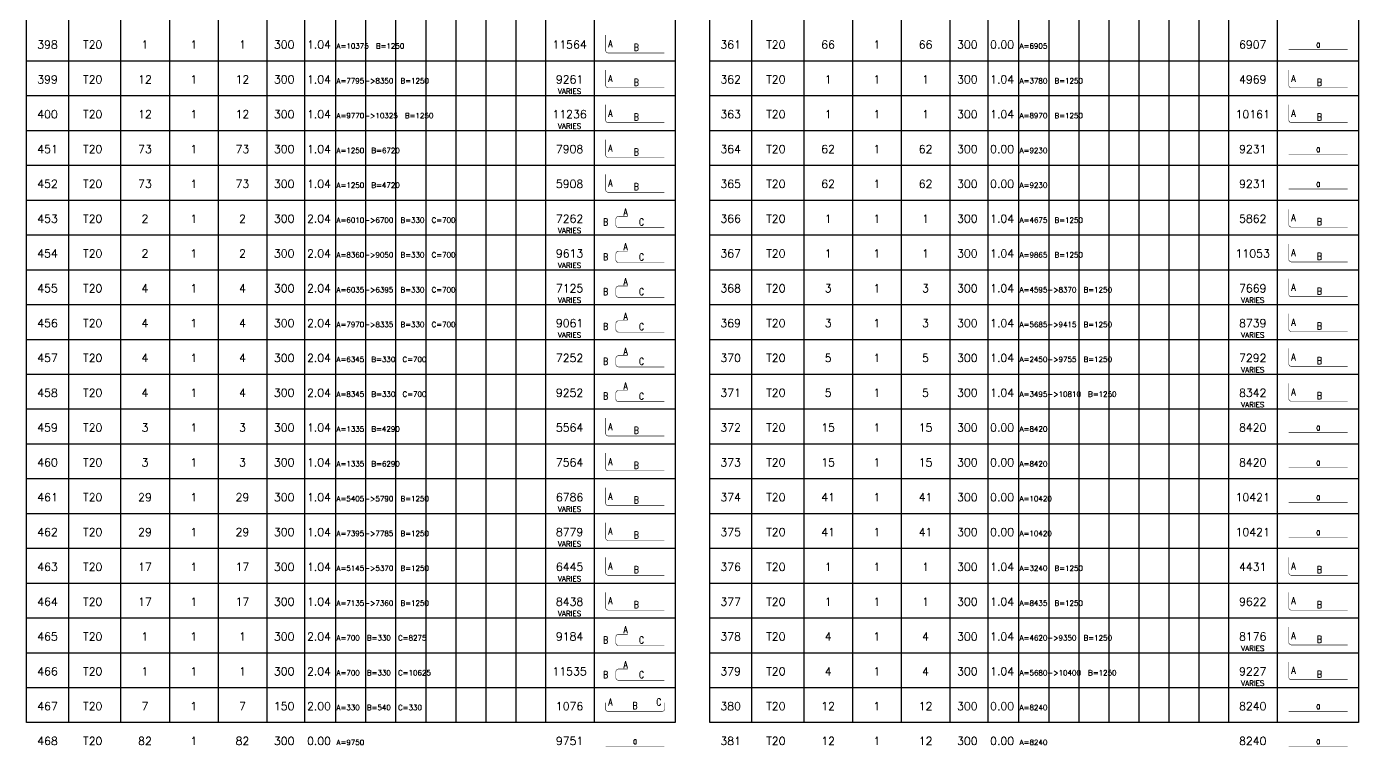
# Model space of a CAD drawing. Extents: x 660761725 to 1323371458, y 2734871439 to 5470067957.
# Drawn here: x 661884395 to 661893961, y 2734938289 to 2734943456 of the extents above; entities that cross this region are included whole.
import ezdxf
from ezdxf.enums import TextEntityAlignment as Align

# ---------------------------------------------------------------- set-up
doc = ezdxf.new("R2010")
doc.units = 0
for name, color, linetype in [('S-SCHEDULE', 140, 'Continuous'), ('S-SKETCH', 1, 'Continuous'), ('S-TEXT-SKETCH', 255, 'Continuous')]:
    doc.layers.add(name, color=color, linetype=linetype)
doc.styles.add('ROMANS', font='romans.shx')

# ---------------------------------------------------------------- blocks, each defined once
blk = doc.blocks.new('cadf_50')
at = {"color": 9}
for p, q in [((0, -202), (186.35, -202)), ((0, -212), (186.35, -212)), ((0, -222), (186.35, -222)), ((0, -232), (186.35, -232)), ((0, -242), (186.35, -242)), ((0, -252), (186.35, -252)), ((0, -262), (186.35, -262)), ((0, -272), (186.35, -272)), ((0, -282), (186.35, -282)), ((0, -292), (186.35, -292)), ((0, -302), (186.35, -302)), ((0, -312), (186.35, -312)), ((0, -322), (186.35, -322)), ((0, -332), (186.35, -332)), ((0, -342), (186.35, -342)), ((0, -352), (186.35, -352)), ((0, -362), (186.35, -362)), ((0, -372), (186.35, -372)), ((0, -382), (186.35, -382))]:
    blk.add_line(p, q, dxfattribs=at)
at = {"layer": 'S-SCHEDULE'}
for p, q in [((0, -392), (0, 0)), ((12, 0), (12, -392)), ((27, 0), (27, -392)), ((69, 0), (69, -392)), ((79.87, 0), (79.87, -392)), ((88.75, 0), (88.75, -392)), ((97.38, 0), (97.38, -392)), ((106.02, 0), (106.02, -392)), ((114.65, 0), (114.65, -392)), ((123.28, 0), (123.28, -392)), ((131.91, 0), (131.91, -392)), ((140.55, 0), (140.55, -392)), ((149.18, -392), (149.18, 0)), ((163.15, -392), (163.15, 0)), ((41, -11.45), (41, -392)), ((55, -11.45), (55, -392))]:
    blk.add_line(p, q, dxfattribs=at)
at = {"layer": 'S-SCHEDULE', "flags": 128}
blk.add_lwpolyline([(0, -392), (0, 0), (186.35, 0), (186.35, -392)], close=True, dxfattribs=at)
blk = doc.blocks.new('1-CFSHP20')
at = {"layer": 'S-SKETCH', "const_width": 0.2}
blk.add_lwpolyline([(-24, 2), (-1, 2)], dxfattribs=at)
at = {"layer": 'S-TEXT-SKETCH', "linetype": 'ByBlock', "style": 'ROMANS', "width": 0.7}
blk.add_attdef('A', text='', height=2, dxfattribs=at).set_placement((-12.5, 2), align=Align.BOTTOM_CENTER)
blk = doc.blocks.new('33-CFSHP37')
at = {"layer": 'S-SKETCH', "const_width": 0.2}
blk.add_lwpolyline([(-1, 1), (-22.96875, 1, -0.4142135624), (-24, 2.03125), (-24, 8)], format="xyb", dxfattribs=at)
at = {"layer": 'S-TEXT-SKETCH', "style": 'ROMANS', "width": 0.8}
blk.add_attdef('A', text='', height=2, dxfattribs=at).set_placement((-23, 6), align=Align.TOP_LEFT)
blk.add_attdef('B', text='', height=2, dxfattribs=at).set_placement((-11.984375, 1), align=Align.BOTTOM_CENTER)
blk = doc.blocks.new('50-CFSHP38a')
at = {"layer": 'S-SKETCH', "const_width": 0.2}
blk.add_lwpolyline([(-15.35, 4.89), (-18.97, 4.89, 0.414214), (-20, 3.86), (-20, 1.53, 0.414214), (-18.97, 0.5), (-1, 0.5)], format="xyb", dxfattribs=at)
at = {"layer": 'S-TEXT-SKETCH', "style": 'ROMANS', "width": 0.8}
blk.add_attdef('A', text='', height=2, dxfattribs=at).set_placement((-15.35, 8), align=Align.TOP_RIGHT)
blk.add_attdef('B', text='', height=2, dxfattribs=at).set_placement((-25, 2.7), align=Align.MIDDLE_LEFT)
blk.add_attdef('C', text='', height=2, dxfattribs=at).set_placement((-9.98, 0.5), align=Align.BOTTOM_CENTER)
blk = doc.blocks.new('49-Cfshp38d')
at = {"layer": 'S-SKETCH', "const_width": 0.2}
blk.add_lwpolyline([(-24, 5.35), (-24, 2.82, 0.414214), (-23.18, 2), (-1.83, 2, 0.414214), (-1, 2.82), (-1, 5.35)], format="xyb", dxfattribs=at)
at = {"layer": 'S-TEXT-SKETCH', "style": 'ROMANS', "width": 0.8}
blk.add_attdef('A', text='', height=2, dxfattribs=at).set_placement((-23, 3.42), align=Align.BOTTOM_LEFT)
blk.add_attdef('C', text='', height=2, dxfattribs=at).set_placement((-2.24, 3.42), align=Align.BOTTOM_RIGHT)
blk.add_attdef('B', text='', height=2, dxfattribs=at).set_placement((-12.5, 2.01), align=Align.BOTTOM_CENTER)

msp = doc.modelspace()

# ---------------------------------------------------------------- block references
at = {"layer": 'S-SCHEDULE', "xscale": 25, "yscale": 25, "zscale": 25}
for p in [(661884394.79853368, 2734948261), (661889301.66544473, 2734948261)]:
    msp.add_blockref('cadf_50', p, dxfattribs=at)
at = {"layer": 'S-SCHEDULE'}
ref = msp.add_blockref('33-CFSHP37', (661888994.79853368, 2734943248.48338318), dxfattribs=dict(at, xscale=18.375, yscale=18.375, zscale=18.375))
ref.add_attrib('A', 'A', dxfattribs={"layer": 'S-TEXT-SKETCH', "color": 7, "height": 50, "style": 'ROMANS', "width": 0.8}).set_placement((661888572.17353368, 2734943358.73338318), align=Align.TOP_LEFT)
ref.add_attrib('B', 'B', dxfattribs={"layer": 'S-TEXT-SKETCH', "color": 7, "height": 50, "style": 'ROMANS', "width": 0.8}).set_placement((661888774.58564305, 2734943266.85838318), align=Align.BOTTOM_CENTER)
ref = msp.add_blockref('1-CFSHP20', (661893901.66544473, 2734943253.75), dxfattribs=dict(at, xscale=18.375, yscale=18.375, zscale=18.375))
ref.add_attrib('A', 'a', dxfattribs={"layer": 'S-TEXT-SKETCH', "color": 7, "linetype": 'ByBlock', "height": 50, "style": 'ROMANS', "width": 0.7}).set_placement((661893671.97794473, 2734943290.5), align=Align.BOTTOM_CENTER)
ref = msp.add_blockref('33-CFSHP37', (661888994.79853368, 2734942998.48338318), dxfattribs=dict(at, xscale=18.375, yscale=18.375, zscale=18.375))
ref.add_attrib('A', 'A', dxfattribs={"layer": 'S-TEXT-SKETCH', "color": 7, "height": 50, "style": 'ROMANS', "width": 0.8}).set_placement((661888572.17353368, 2734943108.73338318), align=Align.TOP_LEFT)
ref.add_attrib('B', 'B', dxfattribs={"layer": 'S-TEXT-SKETCH', "color": 7, "height": 50, "style": 'ROMANS', "width": 0.8}).set_placement((661888774.58564305, 2734943016.85838318), align=Align.BOTTOM_CENTER)
ref = msp.add_blockref('33-CFSHP37', (661893901.66544473, 2734942998.48338318), dxfattribs=dict(at, xscale=18.375, yscale=18.375, zscale=18.375))
ref.add_attrib('A', 'A', dxfattribs={"layer": 'S-TEXT-SKETCH', "color": 7, "height": 50, "style": 'ROMANS', "width": 0.8}).set_placement((661893479.04044473, 2734943108.73338318), align=Align.TOP_LEFT)
ref.add_attrib('B', 'B', dxfattribs={"layer": 'S-TEXT-SKETCH', "color": 7, "height": 50, "style": 'ROMANS', "width": 0.8}).set_placement((661893681.45255411, 2734943016.85838318), align=Align.BOTTOM_CENTER)
ref = msp.add_blockref('33-CFSHP37', (661888994.79853368, 2734942748.48338318), dxfattribs=dict(at, xscale=18.375, yscale=18.375, zscale=18.375))
ref.add_attrib('A', 'A', dxfattribs={"layer": 'S-TEXT-SKETCH', "color": 7, "height": 50, "style": 'ROMANS', "width": 0.8}).set_placement((661888572.17353368, 2734942858.73338318), align=Align.TOP_LEFT)
ref.add_attrib('B', 'B', dxfattribs={"layer": 'S-TEXT-SKETCH', "color": 7, "height": 50, "style": 'ROMANS', "width": 0.8}).set_placement((661888774.58564305, 2734942766.85838318), align=Align.BOTTOM_CENTER)
ref = msp.add_blockref('33-CFSHP37', (661893901.66544473, 2734942748.48338318), dxfattribs=dict(at, xscale=18.375, yscale=18.375, zscale=18.375))
ref.add_attrib('A', 'A', dxfattribs={"layer": 'S-TEXT-SKETCH', "color": 7, "height": 50, "style": 'ROMANS', "width": 0.8}).set_placement((661893479.04044473, 2734942858.73338318), align=Align.TOP_LEFT)
ref.add_attrib('B', 'B', dxfattribs={"layer": 'S-TEXT-SKETCH', "color": 7, "height": 50, "style": 'ROMANS', "width": 0.8}).set_placement((661893681.45255411, 2734942766.85838318), align=Align.BOTTOM_CENTER)
ref = msp.add_blockref('33-CFSHP37', (661888994.79853368, 2734942498.48338318), dxfattribs=dict(at, xscale=18.375, yscale=18.375, zscale=18.375))
ref.add_attrib('A', 'A', dxfattribs={"layer": 'S-TEXT-SKETCH', "color": 7, "height": 50, "style": 'ROMANS', "width": 0.8}).set_placement((661888572.17353368, 2734942608.73338318), align=Align.TOP_LEFT)
ref.add_attrib('B', 'B', dxfattribs={"layer": 'S-TEXT-SKETCH', "color": 7, "height": 50, "style": 'ROMANS', "width": 0.8}).set_placement((661888774.58564305, 2734942516.85838318), align=Align.BOTTOM_CENTER)
ref = msp.add_blockref('1-CFSHP20', (661893901.66544473, 2734942503.75), dxfattribs=dict(at, xscale=18.375, yscale=18.375, zscale=18.375))
ref.add_attrib('A', 'a', dxfattribs={"layer": 'S-TEXT-SKETCH', "color": 7, "linetype": 'ByBlock', "height": 50, "style": 'ROMANS', "width": 0.7}).set_placement((661893671.97794473, 2734942540.5), align=Align.BOTTOM_CENTER)
ref = msp.add_blockref('33-CFSHP37', (661888994.79853368, 2734942248.48338318), dxfattribs=dict(at, xscale=18.375, yscale=18.375, zscale=18.375))
ref.add_attrib('A', 'A', dxfattribs={"layer": 'S-TEXT-SKETCH', "color": 7, "height": 50, "style": 'ROMANS', "width": 0.8}).set_placement((661888572.17353368, 2734942358.73338318), align=Align.TOP_LEFT)
ref.add_attrib('B', 'B', dxfattribs={"layer": 'S-TEXT-SKETCH', "color": 7, "height": 50, "style": 'ROMANS', "width": 0.8}).set_placement((661888774.58564305, 2734942266.85838318), align=Align.BOTTOM_CENTER)
ref = msp.add_blockref('1-CFSHP20', (661893901.66544473, 2734942253.75), dxfattribs=dict(at, xscale=18.375, yscale=18.375, zscale=18.375))
ref.add_attrib('A', 'a', dxfattribs={"layer": 'S-TEXT-SKETCH', "color": 7, "linetype": 'ByBlock', "height": 50, "style": 'ROMANS', "width": 0.7}).set_placement((661893671.97794473, 2734942290.5), align=Align.BOTTOM_CENTER)
ref = msp.add_blockref('50-CFSHP38a', (661888994.79853368, 2734942003.75), dxfattribs=dict(at, xscale=18.375, yscale=18.375, zscale=18.375))
ref.add_attrib('B', 'B', dxfattribs={"layer": 'S-TEXT-SKETCH', "color": 7, "height": 50, "style": 'ROMANS', "width": 0.8}).set_placement((661888535.42353368, 2734942053.31513214), align=Align.MIDDLE_LEFT)
ref.add_attrib('C', 'C', dxfattribs={"layer": 'S-TEXT-SKETCH', "color": 7, "height": 50, "style": 'ROMANS', "width": 0.8}).set_placement((661888811.33564305, 2734942012.9375), align=Align.BOTTOM_CENTER)
ref.add_attrib('A', 'A', dxfattribs={"layer": 'S-TEXT-SKETCH', "color": 7, "height": 50, "style": 'ROMANS', "width": 0.8}).set_placement((661888712.69229054, 2734942150.75), align=Align.TOP_RIGHT)
ref = msp.add_blockref('33-CFSHP37', (661893901.66544473, 2734941998.48338318), dxfattribs=dict(at, xscale=18.375, yscale=18.375, zscale=18.375))
ref.add_attrib('A', 'A', dxfattribs={"layer": 'S-TEXT-SKETCH', "color": 7, "height": 50, "style": 'ROMANS', "width": 0.8}).set_placement((661893479.04044473, 2734942108.73338318), align=Align.TOP_LEFT)
ref.add_attrib('B', 'B', dxfattribs={"layer": 'S-TEXT-SKETCH', "color": 7, "height": 50, "style": 'ROMANS', "width": 0.8}).set_placement((661893681.45255411, 2734942016.85838318), align=Align.BOTTOM_CENTER)
ref = msp.add_blockref('50-CFSHP38a', (661888994.79853368, 2734941753.75), dxfattribs=dict(at, xscale=18.375, yscale=18.375, zscale=18.375))
ref.add_attrib('B', 'B', dxfattribs={"layer": 'S-TEXT-SKETCH', "color": 7, "height": 50, "style": 'ROMANS', "width": 0.8}).set_placement((661888535.42353368, 2734941803.31513214), align=Align.MIDDLE_LEFT)
ref.add_attrib('C', 'C', dxfattribs={"layer": 'S-TEXT-SKETCH', "color": 7, "height": 50, "style": 'ROMANS', "width": 0.8}).set_placement((661888811.33564305, 2734941762.9375), align=Align.BOTTOM_CENTER)
ref.add_attrib('A', 'A', dxfattribs={"layer": 'S-TEXT-SKETCH', "color": 7, "height": 50, "style": 'ROMANS', "width": 0.8}).set_placement((661888712.69229054, 2734941900.75), align=Align.TOP_RIGHT)
ref = msp.add_blockref('33-CFSHP37', (661893901.66544473, 2734941748.48338318), dxfattribs=dict(at, xscale=18.375, yscale=18.375, zscale=18.375))
ref.add_attrib('A', 'A', dxfattribs={"layer": 'S-TEXT-SKETCH', "color": 7, "height": 50, "style": 'ROMANS', "width": 0.8}).set_placement((661893479.04044473, 2734941858.73338318), align=Align.TOP_LEFT)
ref.add_attrib('B', 'B', dxfattribs={"layer": 'S-TEXT-SKETCH', "color": 7, "height": 50, "style": 'ROMANS', "width": 0.8}).set_placement((661893681.45255411, 2734941766.85838318), align=Align.BOTTOM_CENTER)
ref = msp.add_blockref('50-CFSHP38a', (661888994.79853368, 2734941503.75), dxfattribs=dict(at, xscale=18.375, yscale=18.375, zscale=18.375))
ref.add_attrib('B', 'B', dxfattribs={"layer": 'S-TEXT-SKETCH', "color": 7, "height": 50, "style": 'ROMANS', "width": 0.8}).set_placement((661888535.42353368, 2734941553.31513214), align=Align.MIDDLE_LEFT)
ref.add_attrib('C', 'C', dxfattribs={"layer": 'S-TEXT-SKETCH', "color": 7, "height": 50, "style": 'ROMANS', "width": 0.8}).set_placement((661888811.33564305, 2734941512.9375), align=Align.BOTTOM_CENTER)
ref.add_attrib('A', 'A', dxfattribs={"layer": 'S-TEXT-SKETCH', "color": 7, "height": 50, "style": 'ROMANS', "width": 0.8}).set_placement((661888712.69229054, 2734941650.75), align=Align.TOP_RIGHT)
ref = msp.add_blockref('33-CFSHP37', (661893901.66544473, 2734941498.48338318), dxfattribs=dict(at, xscale=18.375, yscale=18.375, zscale=18.375))
ref.add_attrib('A', 'A', dxfattribs={"layer": 'S-TEXT-SKETCH', "color": 7, "height": 50, "style": 'ROMANS', "width": 0.8}).set_placement((661893479.04044473, 2734941608.73338318), align=Align.TOP_LEFT)
ref.add_attrib('B', 'B', dxfattribs={"layer": 'S-TEXT-SKETCH', "color": 7, "height": 50, "style": 'ROMANS', "width": 0.8}).set_placement((661893681.45255411, 2734941516.85838318), align=Align.BOTTOM_CENTER)
ref = msp.add_blockref('50-CFSHP38a', (661888994.79853368, 2734941253.75), dxfattribs=dict(at, xscale=18.375, yscale=18.375, zscale=18.375))
ref.add_attrib('B', 'B', dxfattribs={"layer": 'S-TEXT-SKETCH', "color": 7, "height": 50, "style": 'ROMANS', "width": 0.8}).set_placement((661888535.42353368, 2734941303.31513214), align=Align.MIDDLE_LEFT)
ref.add_attrib('C', 'C', dxfattribs={"layer": 'S-TEXT-SKETCH', "color": 7, "height": 50, "style": 'ROMANS', "width": 0.8}).set_placement((661888811.33564305, 2734941262.9375), align=Align.BOTTOM_CENTER)
ref.add_attrib('A', 'A', dxfattribs={"layer": 'S-TEXT-SKETCH', "color": 7, "height": 50, "style": 'ROMANS', "width": 0.8}).set_placement((661888712.69229054, 2734941400.75), align=Align.TOP_RIGHT)
ref = msp.add_blockref('33-CFSHP37', (661893901.66544473, 2734941248.48338318), dxfattribs=dict(at, xscale=18.375, yscale=18.375, zscale=18.375))
ref.add_attrib('A', 'A', dxfattribs={"layer": 'S-TEXT-SKETCH', "color": 7, "height": 50, "style": 'ROMANS', "width": 0.8}).set_placement((661893479.04044473, 2734941358.73338318), align=Align.TOP_LEFT)
ref.add_attrib('B', 'B', dxfattribs={"layer": 'S-TEXT-SKETCH', "color": 7, "height": 50, "style": 'ROMANS', "width": 0.8}).set_placement((661893681.45255411, 2734941266.85838318), align=Align.BOTTOM_CENTER)
ref = msp.add_blockref('50-CFSHP38a', (661888994.79853368, 2734941003.75), dxfattribs=dict(at, xscale=18.375, yscale=18.375, zscale=18.375))
ref.add_attrib('B', 'B', dxfattribs={"layer": 'S-TEXT-SKETCH', "color": 7, "height": 50, "style": 'ROMANS', "width": 0.8}).set_placement((661888535.42353368, 2734941053.31513214), align=Align.MIDDLE_LEFT)
ref.add_attrib('C', 'C', dxfattribs={"layer": 'S-TEXT-SKETCH', "color": 7, "height": 50, "style": 'ROMANS', "width": 0.8}).set_placement((661888811.33564305, 2734941012.9375), align=Align.BOTTOM_CENTER)
ref.add_attrib('A', 'A', dxfattribs={"layer": 'S-TEXT-SKETCH', "color": 7, "height": 50, "style": 'ROMANS', "width": 0.8}).set_placement((661888712.69229054, 2734941150.75), align=Align.TOP_RIGHT)
ref = msp.add_blockref('33-CFSHP37', (661893901.66544473, 2734940998.48338318), dxfattribs=dict(at, xscale=18.375, yscale=18.375, zscale=18.375))
ref.add_attrib('A', 'A', dxfattribs={"layer": 'S-TEXT-SKETCH', "color": 7, "height": 50, "style": 'ROMANS', "width": 0.8}).set_placement((661893479.04044473, 2734941108.73338318), align=Align.TOP_LEFT)
ref.add_attrib('B', 'B', dxfattribs={"layer": 'S-TEXT-SKETCH', "color": 7, "height": 50, "style": 'ROMANS', "width": 0.8}).set_placement((661893681.45255411, 2734941016.85838318), align=Align.BOTTOM_CENTER)
ref = msp.add_blockref('50-CFSHP38a', (661888994.79853368, 2734940753.75), dxfattribs=dict(at, xscale=18.375, yscale=18.375, zscale=18.375))
ref.add_attrib('B', 'B', dxfattribs={"layer": 'S-TEXT-SKETCH', "color": 7, "height": 50, "style": 'ROMANS', "width": 0.8}).set_placement((661888535.42353368, 2734940803.31513214), align=Align.MIDDLE_LEFT)
ref.add_attrib('C', 'C', dxfattribs={"layer": 'S-TEXT-SKETCH', "color": 7, "height": 50, "style": 'ROMANS', "width": 0.8}).set_placement((661888811.33564305, 2734940762.9375), align=Align.BOTTOM_CENTER)
ref.add_attrib('A', 'A', dxfattribs={"layer": 'S-TEXT-SKETCH', "color": 7, "height": 50, "style": 'ROMANS', "width": 0.8}).set_placement((661888712.69229054, 2734940900.75), align=Align.TOP_RIGHT)
ref = msp.add_blockref('33-CFSHP37', (661893901.66544473, 2734940748.48338318), dxfattribs=dict(at, xscale=18.375, yscale=18.375, zscale=18.375))
ref.add_attrib('A', 'A', dxfattribs={"layer": 'S-TEXT-SKETCH', "color": 7, "height": 50, "style": 'ROMANS', "width": 0.8}).set_placement((661893479.04044473, 2734940858.73338318), align=Align.TOP_LEFT)
ref.add_attrib('B', 'B', dxfattribs={"layer": 'S-TEXT-SKETCH', "color": 7, "height": 50, "style": 'ROMANS', "width": 0.8}).set_placement((661893681.45255411, 2734940766.85838318), align=Align.BOTTOM_CENTER)
ref = msp.add_blockref('33-CFSHP37', (661888994.79853368, 2734940498.48338318), dxfattribs=dict(at, xscale=18.375, yscale=18.375, zscale=18.375))
ref.add_attrib('A', 'A', dxfattribs={"layer": 'S-TEXT-SKETCH', "color": 7, "height": 50, "style": 'ROMANS', "width": 0.8}).set_placement((661888572.17353368, 2734940608.73338318), align=Align.TOP_LEFT)
ref.add_attrib('B', 'B', dxfattribs={"layer": 'S-TEXT-SKETCH', "color": 7, "height": 50, "style": 'ROMANS', "width": 0.8}).set_placement((661888774.58564305, 2734940516.85838318), align=Align.BOTTOM_CENTER)
ref = msp.add_blockref('1-CFSHP20', (661893901.66544473, 2734940503.75), dxfattribs=dict(at, xscale=18.375, yscale=18.375, zscale=18.375))
ref.add_attrib('A', 'a', dxfattribs={"layer": 'S-TEXT-SKETCH', "color": 7, "linetype": 'ByBlock', "height": 50, "style": 'ROMANS', "width": 0.7}).set_placement((661893671.97794473, 2734940540.5), align=Align.BOTTOM_CENTER)
ref = msp.add_blockref('33-CFSHP37', (661888994.79853368, 2734940248.48338318), dxfattribs=dict(at, xscale=18.375, yscale=18.375, zscale=18.375))
ref.add_attrib('A', 'A', dxfattribs={"layer": 'S-TEXT-SKETCH', "color": 7, "height": 50, "style": 'ROMANS', "width": 0.8}).set_placement((661888572.17353368, 2734940358.73338318), align=Align.TOP_LEFT)
ref.add_attrib('B', 'B', dxfattribs={"layer": 'S-TEXT-SKETCH', "color": 7, "height": 50, "style": 'ROMANS', "width": 0.8}).set_placement((661888774.58564305, 2734940266.85838318), align=Align.BOTTOM_CENTER)
ref = msp.add_blockref('1-CFSHP20', (661893901.66544473, 2734940253.75), dxfattribs=dict(at, xscale=18.375, yscale=18.375, zscale=18.375))
ref.add_attrib('A', 'a', dxfattribs={"layer": 'S-TEXT-SKETCH', "color": 7, "linetype": 'ByBlock', "height": 50, "style": 'ROMANS', "width": 0.7}).set_placement((661893671.97794473, 2734940290.5), align=Align.BOTTOM_CENTER)
ref = msp.add_blockref('33-CFSHP37', (661888994.79853368, 2734939998.48338318), dxfattribs=dict(at, xscale=18.375, yscale=18.375, zscale=18.375))
ref.add_attrib('A', 'A', dxfattribs={"layer": 'S-TEXT-SKETCH', "color": 7, "height": 50, "style": 'ROMANS', "width": 0.8}).set_placement((661888572.17353368, 2734940108.73338318), align=Align.TOP_LEFT)
ref.add_attrib('B', 'B', dxfattribs={"layer": 'S-TEXT-SKETCH', "color": 7, "height": 50, "style": 'ROMANS', "width": 0.8}).set_placement((661888774.58564305, 2734940016.85838318), align=Align.BOTTOM_CENTER)
ref = msp.add_blockref('1-CFSHP20', (661893901.66544473, 2734940003.75), dxfattribs=dict(at, xscale=18.375, yscale=18.375, zscale=18.375))
ref.add_attrib('A', 'a', dxfattribs={"layer": 'S-TEXT-SKETCH', "color": 7, "linetype": 'ByBlock', "height": 50, "style": 'ROMANS', "width": 0.7}).set_placement((661893671.97794473, 2734940040.5), align=Align.BOTTOM_CENTER)
ref = msp.add_blockref('33-CFSHP37', (661888994.79853368, 2734939748.48338318), dxfattribs=dict(at, xscale=18.375, yscale=18.375, zscale=18.375))
ref.add_attrib('A', 'A', dxfattribs={"layer": 'S-TEXT-SKETCH', "color": 7, "height": 50, "style": 'ROMANS', "width": 0.8}).set_placement((661888572.17353368, 2734939858.73338318), align=Align.TOP_LEFT)
ref.add_attrib('B', 'B', dxfattribs={"layer": 'S-TEXT-SKETCH', "color": 7, "height": 50, "style": 'ROMANS', "width": 0.8}).set_placement((661888774.58564305, 2734939766.85838318), align=Align.BOTTOM_CENTER)
ref = msp.add_blockref('1-CFSHP20', (661893901.66544473, 2734939753.75), dxfattribs=dict(at, xscale=18.375, yscale=18.375, zscale=18.375))
ref.add_attrib('A', 'a', dxfattribs={"layer": 'S-TEXT-SKETCH', "color": 7, "linetype": 'ByBlock', "height": 50, "style": 'ROMANS', "width": 0.7}).set_placement((661893671.97794473, 2734939790.5), align=Align.BOTTOM_CENTER)
ref = msp.add_blockref('33-CFSHP37', (661888994.79853368, 2734939498.48338318), dxfattribs=dict(at, xscale=18.375, yscale=18.375, zscale=18.375))
ref.add_attrib('A', 'A', dxfattribs={"layer": 'S-TEXT-SKETCH', "color": 7, "height": 50, "style": 'ROMANS', "width": 0.8}).set_placement((661888572.17353368, 2734939608.73338318), align=Align.TOP_LEFT)
ref.add_attrib('B', 'B', dxfattribs={"layer": 'S-TEXT-SKETCH', "color": 7, "height": 50, "style": 'ROMANS', "width": 0.8}).set_placement((661888774.58564305, 2734939516.85838318), align=Align.BOTTOM_CENTER)
ref = msp.add_blockref('33-CFSHP37', (661893901.66544473, 2734939498.48338318), dxfattribs=dict(at, xscale=18.375, yscale=18.375, zscale=18.375))
ref.add_attrib('A', 'A', dxfattribs={"layer": 'S-TEXT-SKETCH', "color": 7, "height": 50, "style": 'ROMANS', "width": 0.8}).set_placement((661893479.04044473, 2734939608.73338318), align=Align.TOP_LEFT)
ref.add_attrib('B', 'B', dxfattribs={"layer": 'S-TEXT-SKETCH', "color": 7, "height": 50, "style": 'ROMANS', "width": 0.8}).set_placement((661893681.45255411, 2734939516.85838318), align=Align.BOTTOM_CENTER)
ref = msp.add_blockref('33-CFSHP37', (661888994.79853368, 2734939248.48338318), dxfattribs=dict(at, xscale=18.375, yscale=18.375, zscale=18.375))
ref.add_attrib('A', 'A', dxfattribs={"layer": 'S-TEXT-SKETCH', "color": 7, "height": 50, "style": 'ROMANS', "width": 0.8}).set_placement((661888572.17353368, 2734939358.73338318), align=Align.TOP_LEFT)
ref.add_attrib('B', 'B', dxfattribs={"layer": 'S-TEXT-SKETCH', "color": 7, "height": 50, "style": 'ROMANS', "width": 0.8}).set_placement((661888774.58564305, 2734939266.85838318), align=Align.BOTTOM_CENTER)
ref = msp.add_blockref('33-CFSHP37', (661893901.66544473, 2734939248.48338318), dxfattribs=dict(at, xscale=18.375, yscale=18.375, zscale=18.375))
ref.add_attrib('A', 'A', dxfattribs={"layer": 'S-TEXT-SKETCH', "color": 7, "height": 50, "style": 'ROMANS', "width": 0.8}).set_placement((661893479.04044473, 2734939358.73338318), align=Align.TOP_LEFT)
ref.add_attrib('B', 'B', dxfattribs={"layer": 'S-TEXT-SKETCH', "color": 7, "height": 50, "style": 'ROMANS', "width": 0.8}).set_placement((661893681.45255411, 2734939266.85838318), align=Align.BOTTOM_CENTER)
ref = msp.add_blockref('50-CFSHP38a', (661888994.79853368, 2734939003.75), dxfattribs=dict(at, xscale=18.375, yscale=18.375, zscale=18.375))
ref.add_attrib('B', 'B', dxfattribs={"layer": 'S-TEXT-SKETCH', "color": 7, "height": 50, "style": 'ROMANS', "width": 0.8}).set_placement((661888535.42353368, 2734939053.31513214), align=Align.MIDDLE_LEFT)
ref.add_attrib('C', 'C', dxfattribs={"layer": 'S-TEXT-SKETCH', "color": 7, "height": 50, "style": 'ROMANS', "width": 0.8}).set_placement((661888811.33564305, 2734939012.9375), align=Align.BOTTOM_CENTER)
ref.add_attrib('A', 'A', dxfattribs={"layer": 'S-TEXT-SKETCH', "color": 7, "height": 50, "style": 'ROMANS', "width": 0.8}).set_placement((661888712.69229054, 2734939150.75), align=Align.TOP_RIGHT)
ref = msp.add_blockref('33-CFSHP37', (661893901.66544473, 2734938998.48338318), dxfattribs=dict(at, xscale=18.375, yscale=18.375, zscale=18.375))
ref.add_attrib('A', 'A', dxfattribs={"layer": 'S-TEXT-SKETCH', "color": 7, "height": 50, "style": 'ROMANS', "width": 0.8}).set_placement((661893479.04044473, 2734939108.73338318), align=Align.TOP_LEFT)
ref.add_attrib('B', 'B', dxfattribs={"layer": 'S-TEXT-SKETCH', "color": 7, "height": 50, "style": 'ROMANS', "width": 0.8}).set_placement((661893681.45255411, 2734939016.85838318), align=Align.BOTTOM_CENTER)
ref = msp.add_blockref('50-CFSHP38a', (661888994.79853368, 2734938753.75), dxfattribs=dict(at, xscale=18.375, yscale=18.375, zscale=18.375))
ref.add_attrib('B', 'B', dxfattribs={"layer": 'S-TEXT-SKETCH', "color": 7, "height": 50, "style": 'ROMANS', "width": 0.8}).set_placement((661888535.42353368, 2734938803.31513214), align=Align.MIDDLE_LEFT)
ref.add_attrib('C', 'C', dxfattribs={"layer": 'S-TEXT-SKETCH', "color": 7, "height": 50, "style": 'ROMANS', "width": 0.8}).set_placement((661888811.33564305, 2734938762.9375), align=Align.BOTTOM_CENTER)
ref.add_attrib('A', 'A', dxfattribs={"layer": 'S-TEXT-SKETCH', "color": 7, "height": 50, "style": 'ROMANS', "width": 0.8}).set_placement((661888712.69229054, 2734938900.75), align=Align.TOP_RIGHT)
ref = msp.add_blockref('33-CFSHP37', (661893901.66544473, 2734938748.48338318), dxfattribs=dict(at, xscale=18.375, yscale=18.375, zscale=18.375))
ref.add_attrib('A', 'A', dxfattribs={"layer": 'S-TEXT-SKETCH', "color": 7, "height": 50, "style": 'ROMANS', "width": 0.8}).set_placement((661893479.04044473, 2734938858.73338318), align=Align.TOP_LEFT)
ref.add_attrib('B', 'B', dxfattribs={"layer": 'S-TEXT-SKETCH', "color": 7, "height": 50, "style": 'ROMANS', "width": 0.8}).set_placement((661893681.45255411, 2734938766.85838318), align=Align.BOTTOM_CENTER)
ref = msp.add_blockref('49-Cfshp38d', (661888994.79853368, 2734938503.75), dxfattribs=dict(at, xscale=18.375, yscale=18.375, zscale=18.375))
ref.add_attrib('A', 'A', dxfattribs={"layer": 'S-TEXT-SKETCH', "color": 7, "height": 50, "style": 'ROMANS', "width": 0.8}).set_placement((661888572.17353368, 2734938566.68438005), align=Align.BOTTOM_LEFT)
ref.add_attrib('B', 'B', dxfattribs={"layer": 'S-TEXT-SKETCH', "color": 7, "height": 50, "style": 'ROMANS', "width": 0.8}).set_placement((661888765.11103368, 2734938540.75757599), align=Align.BOTTOM_CENTER)
ref.add_attrib('C', 'C', dxfattribs={"layer": 'S-TEXT-SKETCH', "color": 7, "height": 50, "style": 'ROMANS', "width": 0.8}).set_placement((661888953.63853383, 2734938566.68438005), align=Align.BOTTOM_RIGHT)
ref = msp.add_blockref('1-CFSHP20', (661893901.66544473, 2734938503.75), dxfattribs=dict(at, xscale=18.375, yscale=18.375, zscale=18.375))
ref.add_attrib('A', 'a', dxfattribs={"layer": 'S-TEXT-SKETCH', "color": 7, "linetype": 'ByBlock', "height": 50, "style": 'ROMANS', "width": 0.7}).set_placement((661893671.97794473, 2734938540.5), align=Align.BOTTOM_CENTER)
ref = msp.add_blockref('1-CFSHP20', (661888994.79853368, 2734938253.75), dxfattribs=dict(at, xscale=18.375, yscale=18.375, zscale=18.375))
ref.add_attrib('A', 'a', dxfattribs={"layer": 'S-TEXT-SKETCH', "color": 7, "linetype": 'ByBlock', "height": 50, "style": 'ROMANS', "width": 0.7}).set_placement((661888765.11103368, 2734938290.5), align=Align.BOTTOM_CENTER)
ref = msp.add_blockref('1-CFSHP20', (661893901.66544473, 2734938253.75), dxfattribs=dict(at, xscale=18.375, yscale=18.375, zscale=18.375))
ref.add_attrib('A', 'a', dxfattribs={"layer": 'S-TEXT-SKETCH', "color": 7, "linetype": 'ByBlock', "height": 50, "style": 'ROMANS', "width": 0.7}).set_placement((661893671.97794473, 2734938290.5), align=Align.BOTTOM_CENTER)

# ---------------------------------------------------------------- texts
at = {"layer": 'S-SCHEDULE', "style": 'ROMANS'}
for s, height, p in [('T20', 57.5, (661884869.79853368, 2734943298.5)), ('1', 57.5, (661885244.79853368, 2734943298.5)), ('1', 57.5, (661885594.79853368, 2734943298.5)), ('1', 57.5, (661885944.79853368, 2734943298.5)), ('300', 57.5, (661886244.79853368, 2734943298.5)), ('1.04', 57.5, (661886494.79853368, 2734943298.5)), ('11564', 57.5, (661888294.79853368, 2734943298.5)), ('T20', 57.5, (661889776.66544473, 2734943298.5)), ('66', 57.5, (661890151.66544473, 2734943298.5)), ('1', 57.5, (661890501.66544473, 2734943298.5)), ('66', 57.5, (661890851.66544473, 2734943298.5)), ('300', 57.5, (661891151.66544473, 2734943298.5)), ('0.00', 57.5, (661891401.66544473, 2734943298.5)), ('6907', 57.5, (661893201.66544473, 2734943298.5)), ('T20', 57.5, (661884869.79853368, 2734943048.5)), ('12', 57.5, (661885244.79853368, 2734943048.5)), ('1', 57.5, (661885594.79853368, 2734943048.5)), ('12', 57.5, (661885944.79853368, 2734943048.5)), ('300', 57.5, (661886244.79853368, 2734943048.5)), ('1.04', 57.5, (661886494.79853368, 2734943048.5)), ('9261', 57.5, (661888294.79853368, 2734943048.5)), ('T20', 57.5, (661889776.66544473, 2734943048.5)), ('1', 57.5, (661890151.66544473, 2734943048.5)), ('1', 57.5, (661890501.66544473, 2734943048.5)), ('1', 57.5, (661890851.66544473, 2734943048.5)), ('300', 57.5, (661891151.66544473, 2734943048.5)), ('1.04', 57.5, (661891401.66544473, 2734943048.5)), ('4969', 57.5, (661893201.66544473, 2734943048.5)), ('VARIES', 37.5, (661888294.79853368, 2734942973.5)), ('T20', 57.5, (661884869.79853368, 2734942798.5)), ('12', 57.5, (661885244.79853368, 2734942798.5)), ('1', 57.5, (661885594.79853368, 2734942798.5)), ('12', 57.5, (661885944.79853368, 2734942798.5)), ('300', 57.5, (661886244.79853368, 2734942798.5)), ('1.04', 57.5, (661886494.79853368, 2734942798.5)), ('11236', 57.5, (661888294.79853368, 2734942798.5)), ('T20', 57.5, (661889776.66544473, 2734942798.5)), ('1', 57.5, (661890151.66544473, 2734942798.5)), ('1', 57.5, (661890501.66544473, 2734942798.5)), ('1', 57.5, (661890851.66544473, 2734942798.5)), ('300', 57.5, (661891151.66544473, 2734942798.5)), ('1.04', 57.5, (661891401.66544473, 2734942798.5)), ('10161', 57.5, (661893201.66544473, 2734942798.5)), ('VARIES', 37.5, (661888294.79853368, 2734942723.5)), ('T20', 57.5, (661884869.79853368, 2734942548.5)), ('73', 57.5, (661885244.79853368, 2734942548.5)), ('1', 57.5, (661885594.79853368, 2734942548.5)), ('73', 57.5, (661885944.79853368, 2734942548.5)), ('300', 57.5, (661886244.79853368, 2734942548.5)), ('1.04', 57.5, (661886494.79853368, 2734942548.5)), ('7908', 57.5, (661888294.79853368, 2734942548.5)), ('T20', 57.5, (661889776.66544473, 2734942548.5)), ('62', 57.5, (661890151.66544473, 2734942548.5)), ('1', 57.5, (661890501.66544473, 2734942548.5)), ('62', 57.5, (661890851.66544473, 2734942548.5)), ('300', 57.5, (661891151.66544473, 2734942548.5)), ('0.00', 57.5, (661891401.66544473, 2734942548.5)), ('9231', 57.5, (661893201.66544473, 2734942548.5)), ('T20', 57.5, (661884869.79853368, 2734942298.5)), ('73', 57.5, (661885244.79853368, 2734942298.5)), ('1', 57.5, (661885594.79853368, 2734942298.5)), ('73', 57.5, (661885944.79853368, 2734942298.5)), ('300', 57.5, (661886244.79853368, 2734942298.5)), ('1.04', 57.5, (661886494.79853368, 2734942298.5)), ('5908', 57.5, (661888294.79853368, 2734942298.5)), ('T20', 57.5, (661889776.66544473, 2734942298.5)), ('62', 57.5, (661890151.66544473, 2734942298.5)), ('1', 57.5, (661890501.66544473, 2734942298.5)), ('62', 57.5, (661890851.66544473, 2734942298.5)), ('300', 57.5, (661891151.66544473, 2734942298.5)), ('0.00', 57.5, (661891401.66544473, 2734942298.5)), ('9231', 57.5, (661893201.66544473, 2734942298.5)), ('T20', 57.5, (661884869.79853368, 2734942048.5)), ('2', 57.5, (661885244.79853368, 2734942048.5)), ('1', 57.5, (661885594.79853368, 2734942048.5)), ('2', 57.5, (661885944.79853368, 2734942048.5)), ('300', 57.5, (661886244.79853368, 2734942048.5)), ('2.04', 57.5, (661886494.79853368, 2734942048.5)), ('7262', 57.5, (661888294.79853368, 2734942048.5)), ('T20', 57.5, (661889776.66544473, 2734942048.5)), ('1', 57.5, (661890151.66544473, 2734942048.5)), ('1', 57.5, (661890501.66544473, 2734942048.5)), ('1', 57.5, (661890851.66544473, 2734942048.5)), ('300', 57.5, (661891151.66544473, 2734942048.5)), ('1.04', 57.5, (661891401.66544473, 2734942048.5)), ('5862', 57.5, (661893201.66544473, 2734942048.5)), ('VARIES', 37.5, (661888294.79853368, 2734941973.5)), ('T20', 57.5, (661884869.79853368, 2734941798.5)), ('2', 57.5, (661885244.79853368, 2734941798.5)), ('1', 57.5, (661885594.79853368, 2734941798.5)), ('2', 57.5, (661885944.79853368, 2734941798.5)), ('300', 57.5, (661886244.79853368, 2734941798.5)), ('2.04', 57.5, (661886494.79853368, 2734941798.5)), ('9613', 57.5, (661888294.79853368, 2734941798.5)), ('T20', 57.5, (661889776.66544473, 2734941798.5)), ('1', 57.5, (661890151.66544473, 2734941798.5)), ('1', 57.5, (661890501.66544473, 2734941798.5)), ('1', 57.5, (661890851.66544473, 2734941798.5)), ('300', 57.5, (661891151.66544473, 2734941798.5)), ('1.04', 57.5, (661891401.66544473, 2734941798.5)), ('11053', 57.5, (661893201.66544473, 2734941798.5)), ('VARIES', 37.5, (661888294.79853368, 2734941723.5)), ('T20', 57.5, (661884869.79853368, 2734941548.5)), ('4', 57.5, (661885244.79853368, 2734941548.5)), ('1', 57.5, (661885594.79853368, 2734941548.5)), ('4', 57.5, (661885944.79853368, 2734941548.5)), ('300', 57.5, (661886244.79853368, 2734941548.5)), ('2.04', 57.5, (661886494.79853368, 2734941548.5)), ('7125', 57.5, (661888294.79853368, 2734941548.5)), ('T20', 57.5, (661889776.66544473, 2734941548.5)), ('3', 57.5, (661890151.66544473, 2734941548.5)), ('1', 57.5, (661890501.66544473, 2734941548.5)), ('3', 57.5, (661890851.66544473, 2734941548.5)), ('300', 57.5, (661891151.66544473, 2734941548.5)), ('1.04', 57.5, (661891401.66544473, 2734941548.5)), ('7669', 57.5, (661893201.66544473, 2734941548.5)), ('VARIES', 37.5, (661888294.79853368, 2734941473.5)), ('VARIES', 37.5, (661893201.66544473, 2734941473.5)), ('T20', 57.5, (661884869.79853368, 2734941298.5)), ('4', 57.5, (661885244.79853368, 2734941298.5)), ('1', 57.5, (661885594.79853368, 2734941298.5)), ('4', 57.5, (661885944.79853368, 2734941298.5)), ('300', 57.5, (661886244.79853368, 2734941298.5)), ('2.04', 57.5, (661886494.79853368, 2734941298.5)), ('9061', 57.5, (661888294.79853368, 2734941298.5)), ('T20', 57.5, (661889776.66544473, 2734941298.5)), ('3', 57.5, (661890151.66544473, 2734941298.5)), ('1', 57.5, (661890501.66544473, 2734941298.5)), ('3', 57.5, (661890851.66544473, 2734941298.5)), ('300', 57.5, (661891151.66544473, 2734941298.5)), ('1.04', 57.5, (661891401.66544473, 2734941298.5)), ('8739', 57.5, (661893201.66544473, 2734941298.5)), ('VARIES', 37.5, (661888294.79853368, 2734941223.5)), ('VARIES', 37.5, (661893201.66544473, 2734941223.5)), ('T20', 57.5, (661884869.79853368, 2734941048.5)), ('4', 57.5, (661885244.79853368, 2734941048.5)), ('1', 57.5, (661885594.79853368, 2734941048.5)), ('4', 57.5, (661885944.79853368, 2734941048.5)), ('300', 57.5, (661886244.79853368, 2734941048.5)), ('2.04', 57.5, (661886494.79853368, 2734941048.5)), ('7252', 57.5, (661888294.79853368, 2734941048.5)), ('T20', 57.5, (661889776.66544473, 2734941048.5)), ('5', 57.5, (661890151.66544473, 2734941048.5)), ('1', 57.5, (661890501.66544473, 2734941048.5)), ('5', 57.5, (661890851.66544473, 2734941048.5)), ('300', 57.5, (661891151.66544473, 2734941048.5)), ('1.04', 57.5, (661891401.66544473, 2734941048.5)), ('7292', 57.5, (661893201.66544473, 2734941048.5)), ('VARIES', 37.5, (661893201.66544473, 2734940973.5)), ('T20', 57.5, (661884869.79853368, 2734940798.5)), ('4', 57.5, (661885244.79853368, 2734940798.5)), ('1', 57.5, (661885594.79853368, 2734940798.5)), ('4', 57.5, (661885944.79853368, 2734940798.5)), ('300', 57.5, (661886244.79853368, 2734940798.5)), ('2.04', 57.5, (661886494.79853368, 2734940798.5)), ('9252', 57.5, (661888294.79853368, 2734940798.5)), ('T20', 57.5, (661889776.66544473, 2734940798.5)), ('5', 57.5, (661890151.66544473, 2734940798.5)), ('1', 57.5, (661890501.66544473, 2734940798.5)), ('5', 57.5, (661890851.66544473, 2734940798.5)), ('300', 57.5, (661891151.66544473, 2734940798.5)), ('1.04', 57.5, (661891401.66544473, 2734940798.5)), ('8342', 57.5, (661893201.66544473, 2734940798.5)), ('VARIES', 37.5, (661893201.66544473, 2734940723.5)), ('T20', 57.5, (661884869.79853368, 2734940548.5)), ('3', 57.5, (661885244.79853368, 2734940548.5)), ('1', 57.5, (661885594.79853368, 2734940548.5)), ('3', 57.5, (661885944.79853368, 2734940548.5)), ('300', 57.5, (661886244.79853368, 2734940548.5)), ('1.04', 57.5, (661886494.79853368, 2734940548.5)), ('5564', 57.5, (661888294.79853368, 2734940548.5)), ('T20', 57.5, (661889776.66544473, 2734940548.5)), ('15', 57.5, (661890151.66544473, 2734940548.5)), ('1', 57.5, (661890501.66544473, 2734940548.5)), ('15', 57.5, (661890851.66544473, 2734940548.5)), ('300', 57.5, (661891151.66544473, 2734940548.5)), ('0.00', 57.5, (661891401.66544473, 2734940548.5)), ('8420', 57.5, (661893201.66544473, 2734940548.5)), ('T20', 57.5, (661884869.79853368, 2734940298.5)), ('3', 57.5, (661885244.79853368, 2734940298.5)), ('1', 57.5, (661885594.79853368, 2734940298.5)), ('3', 57.5, (661885944.79853368, 2734940298.5)), ('300', 57.5, (661886244.79853368, 2734940298.5)), ('1.04', 57.5, (661886494.79853368, 2734940298.5)), ('7564', 57.5, (661888294.79853368, 2734940298.5)), ('T20', 57.5, (661889776.66544473, 2734940298.5)), ('15', 57.5, (661890151.66544473, 2734940298.5)), ('1', 57.5, (661890501.66544473, 2734940298.5)), ('15', 57.5, (661890851.66544473, 2734940298.5)), ('300', 57.5, (661891151.66544473, 2734940298.5)), ('0.00', 57.5, (661891401.66544473, 2734940298.5)), ('8420', 57.5, (661893201.66544473, 2734940298.5)), ('T20', 57.5, (661884869.79853368, 2734940048.5)), ('29', 57.5, (661885244.79853368, 2734940048.5)), ('1', 57.5, (661885594.79853368, 2734940048.5)), ('29', 57.5, (661885944.79853368, 2734940048.5)), ('300', 57.5, (661886244.79853368, 2734940048.5)), ('1.04', 57.5, (661886494.79853368, 2734940048.5)), ('6786', 57.5, (661888294.79853368, 2734940048.5)), ('T20', 57.5, (661889776.66544473, 2734940048.5)), ('41', 57.5, (661890151.66544473, 2734940048.5)), ('1', 57.5, (661890501.66544473, 2734940048.5)), ('41', 57.5, (661890851.66544473, 2734940048.5)), ('300', 57.5, (661891151.66544473, 2734940048.5)), ('0.00', 57.5, (661891401.66544473, 2734940048.5)), ('10421', 57.5, (661893201.66544473, 2734940048.5)), ('VARIES', 37.5, (661888294.79853368, 2734939973.5)), ('T20', 57.5, (661884869.79853368, 2734939798.5)), ('29', 57.5, (661885244.79853368, 2734939798.5)), ('1', 57.5, (661885594.79853368, 2734939798.5)), ('29', 57.5, (661885944.79853368, 2734939798.5)), ('300', 57.5, (661886244.79853368, 2734939798.5)), ('1.04', 57.5, (661886494.79853368, 2734939798.5)), ('8779', 57.5, (661888294.79853368, 2734939798.5)), ('T20', 57.5, (661889776.66544473, 2734939798.5)), ('41', 57.5, (661890151.66544473, 2734939798.5)), ('1', 57.5, (661890501.66544473, 2734939798.5)), ('41', 57.5, (661890851.66544473, 2734939798.5)), ('300', 57.5, (661891151.66544473, 2734939798.5)), ('0.00', 57.5, (661891401.66544473, 2734939798.5)), ('10421', 57.5, (661893201.66544473, 2734939798.5)), ('VARIES', 37.5, (661888294.79853368, 2734939723.5)), ('T20', 57.5, (661884869.79853368, 2734939548.5)), ('17', 57.5, (661885244.79853368, 2734939548.5)), ('1', 57.5, (661885594.79853368, 2734939548.5)), ('17', 57.5, (661885944.79853368, 2734939548.5)), ('300', 57.5, (661886244.79853368, 2734939548.5)), ('1.04', 57.5, (661886494.79853368, 2734939548.5)), ('6445', 57.5, (661888294.79853368, 2734939548.5)), ('T20', 57.5, (661889776.66544473, 2734939548.5)), ('1', 57.5, (661890151.66544473, 2734939548.5)), ('1', 57.5, (661890501.66544473, 2734939548.5)), ('1', 57.5, (661890851.66544473, 2734939548.5)), ('300', 57.5, (661891151.66544473, 2734939548.5)), ('1.04', 57.5, (661891401.66544473, 2734939548.5)), ('4431', 57.5, (661893201.66544473, 2734939548.5)), ('VARIES', 37.5, (661888294.79853368, 2734939473.5)), ('T20', 57.5, (661884869.79853368, 2734939298.5)), ('17', 57.5, (661885244.79853368, 2734939298.5)), ('1', 57.5, (661885594.79853368, 2734939298.5)), ('17', 57.5, (661885944.79853368, 2734939298.5)), ('300', 57.5, (661886244.79853368, 2734939298.5)), ('1.04', 57.5, (661886494.79853368, 2734939298.5)), ('8438', 57.5, (661888294.79853368, 2734939298.5)), ('T20', 57.5, (661889776.66544473, 2734939298.5)), ('1', 57.5, (661890151.66544473, 2734939298.5)), ('1', 57.5, (661890501.66544473, 2734939298.5)), ('1', 57.5, (661890851.66544473, 2734939298.5)), ('300', 57.5, (661891151.66544473, 2734939298.5)), ('1.04', 57.5, (661891401.66544473, 2734939298.5)), ('9622', 57.5, (661893201.66544473, 2734939298.5)), ('VARIES', 37.5, (661888294.79853368, 2734939223.5)), ('T20', 57.5, (661884869.79853368, 2734939048.5)), ('1', 57.5, (661885244.79853368, 2734939048.5)), ('1', 57.5, (661885594.79853368, 2734939048.5)), ('1', 57.5, (661885944.79853368, 2734939048.5)), ('300', 57.5, (661886244.79853368, 2734939048.5)), ('2.04', 57.5, (661886494.79853368, 2734939048.5)), ('9184', 57.5, (661888294.79853368, 2734939048.5)), ('T20', 57.5, (661889776.66544473, 2734939048.5)), ('4', 57.5, (661890151.66544473, 2734939048.5)), ('1', 57.5, (661890501.66544473, 2734939048.5)), ('4', 57.5, (661890851.66544473, 2734939048.5)), ('300', 57.5, (661891151.66544473, 2734939048.5)), ('1.04', 57.5, (661891401.66544473, 2734939048.5)), ('8176', 57.5, (661893201.66544473, 2734939048.5)), ('VARIES', 37.5, (661893201.66544473, 2734938973.5)), ('T20', 57.5, (661884869.79853368, 2734938798.5)), ('1', 57.5, (661885244.79853368, 2734938798.5)), ('1', 57.5, (661885594.79853368, 2734938798.5)), ('1', 57.5, (661885944.79853368, 2734938798.5)), ('300', 57.5, (661886244.79853368, 2734938798.5)), ('2.04', 57.5, (661886494.79853368, 2734938798.5)), ('11535', 57.5, (661888294.79853368, 2734938798.5)), ('T20', 57.5, (661889776.66544473, 2734938798.5)), ('4', 57.5, (661890151.66544473, 2734938798.5)), ('1', 57.5, (661890501.66544473, 2734938798.5)), ('4', 57.5, (661890851.66544473, 2734938798.5)), ('300', 57.5, (661891151.66544473, 2734938798.5)), ('1.04', 57.5, (661891401.66544473, 2734938798.5)), ('9227', 57.5, (661893201.66544473, 2734938798.5)), ('VARIES', 37.5, (661893201.66544473, 2734938723.5)), ('T20', 57.5, (661884869.79853368, 2734938548.5)), ('7', 57.5, (661885244.79853368, 2734938548.5)), ('1', 57.5, (661885594.79853368, 2734938548.5)), ('7', 57.5, (661885944.79853368, 2734938548.5)), ('150', 57.5, (661886244.79853368, 2734938548.5)), ('2.00', 57.5, (661886494.79853368, 2734938548.5)), ('1076', 57.5, (661888294.79853368, 2734938548.5)), ('T20', 57.5, (661889776.66544473, 2734938548.5)), ('12', 57.5, (661890151.66544473, 2734938548.5)), ('1', 57.5, (661890501.66544473, 2734938548.5)), ('12', 57.5, (661890851.66544473, 2734938548.5)), ('300', 57.5, (661891151.66544473, 2734938548.5)), ('0.00', 57.5, (661891401.66544473, 2734938548.5)), ('8240', 57.5, (661893201.66544473, 2734938548.5)), ('T20', 57.5, (661884869.79853368, 2734938298.5)), ('82', 57.5, (661885244.79853368, 2734938298.5)), ('1', 57.5, (661885594.79853368, 2734938298.5)), ('82', 57.5, (661885944.79853368, 2734938298.5)), ('300', 57.5, (661886244.79853368, 2734938298.5)), ('0.00', 57.5, (661886494.79853368, 2734938298.5)), ('9751', 57.5, (661888294.79853368, 2734938298.5)), ('T20', 57.5, (661889776.66544473, 2734938298.5)), ('12', 57.5, (661890151.66544473, 2734938298.5)), ('1', 57.5, (661890501.66544473, 2734938298.5)), ('12', 57.5, (661890851.66544473, 2734938298.5)), ('300', 57.5, (661891151.66544473, 2734938298.5)), ('0.00', 57.5, (661891401.66544473, 2734938298.5)), ('8240', 57.5, (661893201.66544473, 2734938298.5))]:
    msp.add_text(s, height=height, dxfattribs=at).set_placement(p, align=Align.CENTER)
for s, insert, char_height, width, attachment_point in [('{\\FRomanS;\\C140;398}', (661884544.79853368, 2734943298.5), 57.5, 230, 8), (' A=10375  B=1250 ', (661886594.79853368, 2734943336), 37.5, 2400, 1), ('{\\FRomanS;\\C140;361}', (661889451.66544473, 2734943298.5), 57.5, 230, 8), (' A=6905 ', (661891501.66544473, 2734943336), 37.5, 2400, 1), ('{\\FRomanS;\\C140;399}', (661884544.79853368, 2734943048.5), 57.5, 230, 8), (' A=7795->8350  B=1250 ', (661886594.79853368, 2734943086), 37.5, 2400, 1), ('{\\FRomanS;\\C140;362}', (661889451.66544473, 2734943048.5), 57.5, 230, 8), (' A=3780  B=1250 ', (661891501.66544473, 2734943086), 37.5, 2400, 1), ('{\\FRomanS;\\C140;400}', (661884544.79853368, 2734942798.5), 57.5, 230, 8), (' A=9770->10325  B=1250 ', (661886594.79853368, 2734942836), 37.5, 2400, 1), ('{\\FRomanS;\\C140;363}', (661889451.66544473, 2734942798.5), 57.5, 230, 8), (' A=8970  B=1250 ', (661891501.66544473, 2734942836), 37.5, 2400, 1), ('{\\FRomanS;\\C140;451}', (661884544.79853368, 2734942548.5), 57.5, 230, 8), ('{\\FRomanS;\\C140;364}', (661889451.66544473, 2734942548.5), 57.5, 230, 8), (' A=1250  B=6720 ', (661886594.79853368, 2734942586), 37.5, 2400, 1), (' A=9230 ', (661891501.66544473, 2734942586), 37.5, 2400, 1), ('{\\FRomanS;\\C140;452}', (661884544.79853368, 2734942298.5), 57.5, 230, 8), (' A=1250  B=4720 ', (661886594.79853368, 2734942336), 37.5, 2400, 1), ('{\\FRomanS;\\C140;365}', (661889451.66544473, 2734942298.5), 57.5, 230, 8), (' A=9230 ', (661891501.66544473, 2734942336), 37.5, 2400, 1), ('{\\FRomanS;\\C140;453}', (661884544.79853368, 2734942048.5), 57.5, 230, 8), (' A=6010->6700  B=330  C=700 ', (661886594.79853368, 2734942086), 37.5, 2400, 1), ('{\\FRomanS;\\C140;366}', (661889451.66544473, 2734942048.5), 57.5, 230, 8), (' A=4675  B=1250 ', (661891501.66544473, 2734942086), 37.5, 2400, 1), ('{\\FRomanS;\\C140;454}', (661884544.79853368, 2734941798.5), 57.5, 230, 8), (' A=8360->9050  B=330  C=700 ', (661886594.79853368, 2734941836), 37.5, 2400, 1), ('{\\FRomanS;\\C140;367}', (661889451.66544473, 2734941798.5), 57.5, 230, 8), (' A=9865  B=1250 ', (661891501.66544473, 2734941836), 37.5, 2400, 1), ('{\\FRomanS;\\C140;455}', (661884544.79853368, 2734941548.5), 57.5, 230, 8), (' A=6035->6395  B=330  C=700 ', (661886594.79853368, 2734941586), 37.5, 2400, 1), ('{\\FRomanS;\\C140;368}', (661889451.66544473, 2734941548.5), 57.5, 230, 8), (' A=4595->8370  B=1250 ', (661891501.66544473, 2734941586), 37.5, 2400, 1), ('{\\FRomanS;\\C140;456}', (661884544.79853368, 2734941298.5), 57.5, 230, 8), ('{\\FRomanS;\\C140;369}', (661889451.66544473, 2734941298.5), 57.5, 230, 8), (' A=7970->8335  B=330  C=700 ', (661886594.79853368, 2734941336), 37.5, 2400, 1), (' A=5685->9415  B=1250 ', (661891501.66544473, 2734941336), 37.5, 2400, 1), ('{\\FRomanS;\\C140;457}', (661884544.79853368, 2734941048.5), 57.5, 230, 8), (' A=6345  B=330  C=700 ', (661886594.79853368, 2734941086), 37.5, 2400, 1), ('{\\FRomanS;\\C140;370}', (661889451.66544473, 2734941048.5), 57.5, 230, 8), (' A=2450->9755  B=1250 ', (661891501.66544473, 2734941086), 37.5, 2400, 1), ('{\\FRomanS;\\C140;458}', (661884544.79853368, 2734940798.5), 57.5, 230, 8), (' A=8345  B=330  C=700 ', (661886594.79853368, 2734940836), 37.5, 2400, 1), ('{\\FRomanS;\\C140;371}', (661889451.66544473, 2734940798.5), 57.5, 230, 8), (' A=3495->10810  B=1250 ', (661891501.66544473, 2734940836), 37.5, 2400, 1), ('{\\FRomanS;\\C140;459}', (661884544.79853368, 2734940548.5), 57.5, 230, 8), ('{\\FRomanS;\\C140;372}', (661889451.66544473, 2734940548.5), 57.5, 230, 8), (' A=1335  B=4290 ', (661886594.79853368, 2734940586), 37.5, 2400, 1), (' A=8420 ', (661891501.66544473, 2734940586), 37.5, 2400, 1), ('{\\FRomanS;\\C140;460}', (661884544.79853368, 2734940298.5), 57.5, 230, 8), (' A=1335  B=6290 ', (661886594.79853368, 2734940336), 37.5, 2400, 1), ('{\\FRomanS;\\C140;373}', (661889451.66544473, 2734940298.5), 57.5, 230, 8), (' A=8420 ', (661891501.66544473, 2734940336), 37.5, 2400, 1), ('{\\FRomanS;\\C140;461}', (661884544.79853368, 2734940048.5), 57.5, 230, 8), (' A=5405->5790  B=1250 ', (661886594.79853368, 2734940086), 37.5, 2400, 1), ('{\\FRomanS;\\C140;374}', (661889451.66544473, 2734940048.5), 57.5, 230, 8), (' A=10420 ', (661891501.66544473, 2734940086), 37.5, 2400, 1), ('{\\FRomanS;\\C140;462}', (661884544.79853368, 2734939798.5), 57.5, 230, 8), (' A=7395->7785  B=1250 ', (661886594.79853368, 2734939836), 37.5, 2400, 1), ('{\\FRomanS;\\C140;375}', (661889451.66544473, 2734939798.5), 57.5, 230, 8), (' A=10420 ', (661891501.66544473, 2734939836), 37.5, 2400, 1), ('{\\FRomanS;\\C140;463}', (661884544.79853368, 2734939548.5), 57.5, 230, 8), (' A=5145->5370  B=1250 ', (661886594.79853368, 2734939586), 37.5, 2400, 1), ('{\\FRomanS;\\C140;376}', (661889451.66544473, 2734939548.5), 57.5, 230, 8), (' A=3240  B=1250 ', (661891501.66544473, 2734939586), 37.5, 2400, 1), ('{\\FRomanS;\\C140;464}', (661884544.79853368, 2734939298.5), 57.5, 230, 8), ('{\\FRomanS;\\C140;377}', (661889451.66544473, 2734939298.5), 57.5, 230, 8), (' A=7135->7360  B=1250 ', (661886594.79853368, 2734939336), 37.5, 2400, 1), (' A=8435  B=1250 ', (661891501.66544473, 2734939336), 37.5, 2400, 1), ('{\\FRomanS;\\C140;465}', (661884544.79853368, 2734939048.5), 57.5, 230, 8), (' A=700  B=330  C=8275 ', (661886594.79853368, 2734939086), 37.5, 2400, 1), ('{\\FRomanS;\\C140;378}', (661889451.66544473, 2734939048.5), 57.5, 230, 8), (' A=4620->9350  B=1250 ', (661891501.66544473, 2734939086), 37.5, 2400, 1), ('{\\FRomanS;\\C140;466}', (661884544.79853368, 2734938798.5), 57.5, 230, 8), (' A=700  B=330  C=10625 ', (661886594.79853368, 2734938836), 37.5, 2400, 1), ('{\\FRomanS;\\C140;379}', (661889451.66544473, 2734938798.5), 57.5, 230, 8), (' A=5680->10400  B=1250 ', (661891501.66544473, 2734938836), 37.5, 2400, 1), ('{\\FRomanS;\\C140;467}', (661884544.79853368, 2734938548.5), 57.5, 230, 8), (' A=330  B=540  C=330 ', (661886594.79853368, 2734938586), 37.5, 2400, 1), ('{\\FRomanS;\\C140;380}', (661889451.66544473, 2734938548.5), 57.5, 230, 8), (' A=8240 ', (661891501.66544473, 2734938586), 37.5, 2400, 1), ('{\\FRomanS;\\C140;468}', (661884544.79853368, 2734938298.5), 57.5, 230, 8), (' A=9750 ', (661886594.79853368, 2734938336), 37.5, 2400, 1), ('{\\FRomanS;\\C140;381}', (661889451.66544473, 2734938298.5), 57.5, 230, 8), (' A=8240 ', (661891501.66544473, 2734938336), 37.5, 2400, 1)]:
    msp.add_mtext(s, dxfattribs=dict(at, insert=insert, char_height=char_height, width=width, attachment_point=attachment_point))

doc.saveas('drawing.dxf')
